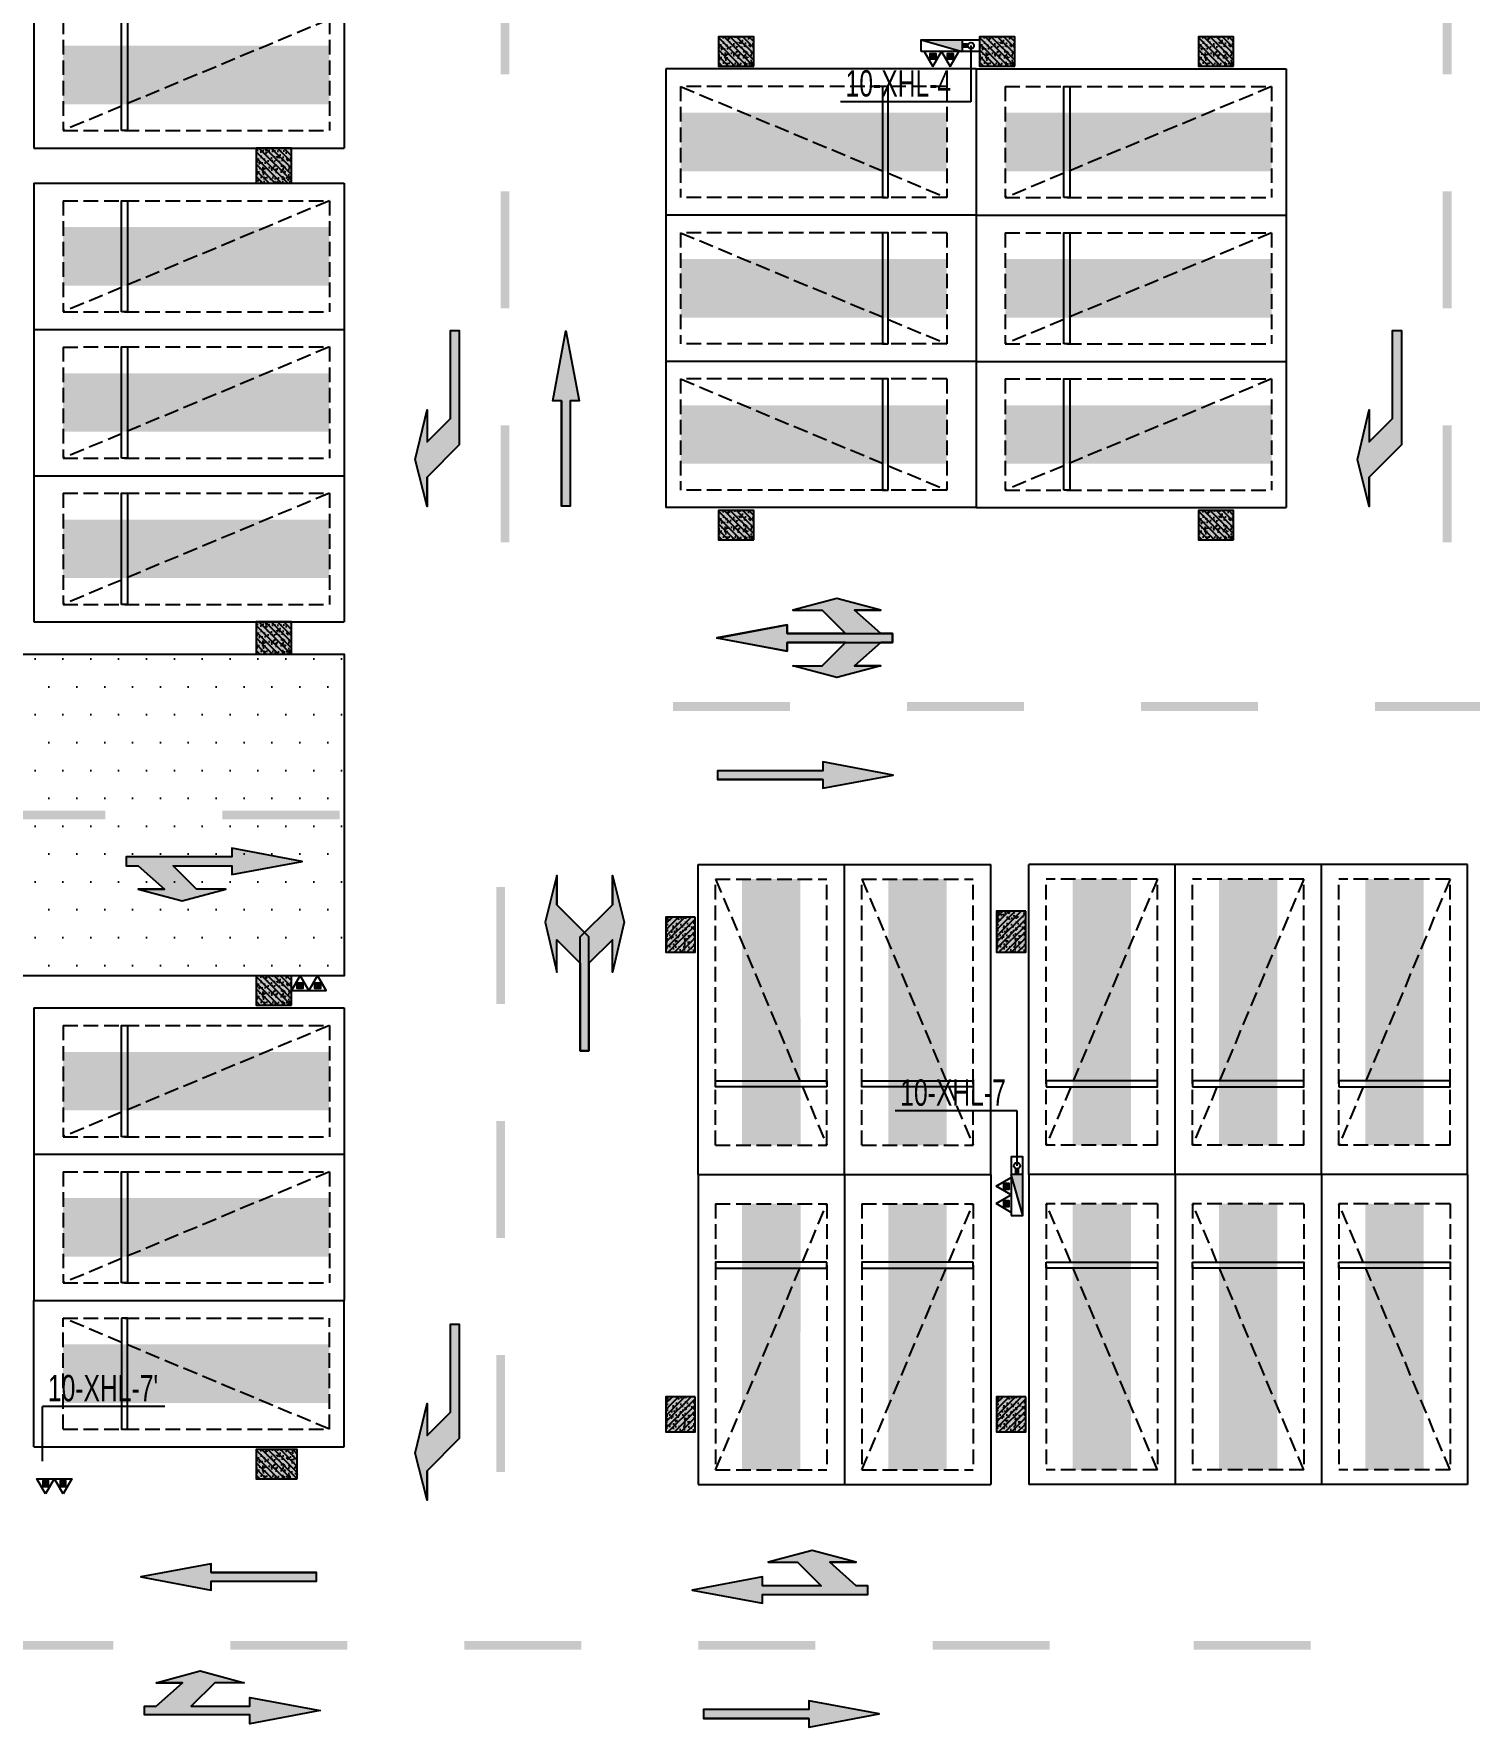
# Model space of a CAD drawing. Extents: x -1338203 to 1886333, y -783476 to 1038610.
# Drawn here: x 744757 to 769282, y -387098 to -358151 of the extents above; entities that cross this region are included whole.
import ezdxf

# ---------------------------------------------------------------- set-up
doc = ezdxf.new("R2010")
doc.units = 0
doc.header["$LTSCALE"] = 1000
doc.header["$MEASUREMENT"] = 0
doc.linetypes.add('A-001-平面B2$0$__DASH', pattern=[0.35, 0.25, -0.1])
for name, color, linetype in [('A-001-平面参照B2$0$0A-ELEV-LINE2', 8, 'Continuous'), ('A-001-平面参照B2$0$AUDIT_D_210610200414-0', 40, 'Continuous'), ('A-001-车位参照B2$0$A-001-车位参照B2$0$0A-P-PKNG-CAR(A)', 43, 'Continuous'), ('p-a-regular', 5, 'Continuous'), ('S001地下二墙柱$0$S001地下二墙柱$0$0S-CC-LINE', 52, 'Continuous'), ('S001地下二墙柱$0$S001地下二墙柱$0$0S-CW-HATCH', 251, 'Continuous'), ('S001地下二墙柱$0$S001地下二墙柱$0$0S-CW-HATCH-UP', 251, 'Continuous'), ('中心线', 42, 'Continuous'), ('地面指向箭头', 7, 'Continuous'), ('负二层消火栓$0$0P-EQUIP-FH', 7, 'Continuous'), ('负二层消火栓$0$负二层消火栓$0$0P-ACC-FH', 7, 'Continuous'), ('负二层消火栓$0$负二层消火栓$0$0P-DIM-FH', 3, 'Continuous'), ('负二层消火栓$0$负二层消火栓$0$0P-PIPE-FH', 1, 'Continuous'), ('负二层消火栓$0$负二层消火栓$0$0P-VPIPE-FH', 1, 'Continuous'), ('负二层消火栓$0$负二层消火栓$1$0P-EQUIP-FH', 7, 'Continuous')]:
    doc.layers.add(name, color=color, linetype=linetype)
doc.styles.add('负二层消火栓$0$负二层消火栓$0$AAD-S', font='aad-s.shx', dxfattribs={"width": 0.7, "bigfont": 'aad-hztxt.shx'})
pattern_1 = [(45, (-38543.802, -6670.83), (-17.67767, 17.67767), [])]

# ---------------------------------------------------------------- blocks, each defined once
blk = doc.blocks.new('A-001-平面参照B2')
at = {"layer": 'A-001-平面参照B2$0$0A-ELEV-LINE2'}
h = blk.add_hatch(dxfattribs=at)
h.set_pattern_fill('DOTS', color=256, scale=300)
h.set_pattern_definition([(0, (-766365.37, 163610.93), (238.125, 476.25), [0, -476.25])])
h.paths.add_polyline_path([(-27109, -205143), (-16309, -205143), (-16309, -210643), (-27109, -210643)])
at = {"layer": 'A-001-平面参照B2$0$AUDIT_D_210610200414-0'}
blk.add_lwpolyline([(-27109, -205143), (-16309, -205143), (-16309, -210643), (-27109, -210643)], close=True, dxfattribs=at)
blk = doc.blocks.new('负二层消火栓$0$负二层消火栓$1$$TwtSys$00000546')
h = blk.add_hatch()
h.set_pattern_fill('ANSI31', color=256, scale=200, style=0)
h.set_pattern_definition(pattern_1)
h.paths.add_polyline_path([(-65, 174), (65, 174), (65, 44), (-65, 44)])
for points in [[(0, 344), (-198, 0), (198, 0)], [(-65, 174), (65, 174), (65, 44), (-65, 44)]]:
    blk.add_lwpolyline(points, close=True)
blk = doc.blocks.new('负二层消火栓$0$负二层消火栓$0$$TwtSys$00000434')
for p, q in [((-0.5, 0.5), (-0.5, -0.5)), ((-0.5, -0.5), (0.5, 0.5)), ((0.5, 0.5), (-0.5, 0.5)), ((0.5, -0.5), (0.5, 0.5)), ((-0.5, -0.5), (0.5, -0.5))]:
    blk.add_line(p, q)
blk.add_solid([(0.5, -0.5), (0.5, 0.5), (-0.5, -0.5)])
blk = doc.blocks.new('负二层消火栓$0$$TwtSys$00000546')
h = blk.add_hatch()
h.set_pattern_fill('ANSI31', color=256, scale=200, style=0)
h.set_pattern_definition(pattern_1)
h.paths.add_polyline_path([(-65, 174), (65, 174), (65, 44), (-65, 44)])
for points in [[(0, 344), (-198, 0), (198, 0)], [(-65, 174), (65, 174), (65, 44), (-65, 44)]]:
    blk.add_lwpolyline(points, close=True)
blk = doc.blocks.new('负二层消火栓')
at = {"layer": '负二层消火栓$0$负二层消火栓$0$0P-ACC-FH'}
for points in [[(-6448, -194840), (-6448, -194640), (-5449, -194640), (-5449, -194840)], [(-4909, -214740), (-4709, -214740), (-4709, -213740), (-4909, -213740)]]:
    blk.add_lwpolyline(points, close=True, dxfattribs=at)
at = {"layer": '负二层消火栓$0$负二层消火栓$0$0P-DIM-FH'}
for p, q in [((-5598, -194740), (-5598, -195701)), ((-5598, -195701), (-7828, -195701)), ((-4809, -212954), (-6894, -212954)), ((-4809, -213890), (-4809, -212954)), ((-21459, -218943, 800), (-21459, -218007, 800)), ((-19373, -218007, 800), (-21459, -218007, 800))]:
    blk.add_line(p, q, dxfattribs=at)
at = {"layer": '负二层消火栓$0$负二层消火栓$0$0P-PIPE-FH', "linetype": 'Continuous', "const_width": 82.5}
for points in [[(-5651, -194740), (-5748, -194740)], [(-4809, -213942), (-4809, -214040)]]:
    blk.add_lwpolyline(points, dxfattribs=at)
at = {"layer": '负二层消火栓$0$负二层消火栓$0$0P-VPIPE-FH', "linetype": 'Continuous'}
for centre in [(-5598, -194740), (-4809, -213890)]:
    blk.add_circle(centre, 52.5, dxfattribs=at)
at = {"layer": '负二层消火栓$0$0P-EQUIP-FH', "xscale": -0.7499999999999999, "yscale": 0.7499999999999999, "zscale": 0.7499999999999999, "rotation": 180}
for p in [(-21408, -219243, 800), (-21408, -219243, 800), (-21110, -219243, 800), (-21110, -219243, 800)]:
    blk.add_blockref('负二层消火栓$0$$TwtSys$00000546', p, dxfattribs=at)
at = {"layer": '负二层消火栓$0$负二层消火栓$0$0P-ACC-FH', "xscale": -700, "zscale": 700}
for p, yscale, rotation in [((-6098, -194740), 200, 180), ((-4809, -214390), -200, 270)]:
    blk.add_blockref('负二层消火栓$0$负二层消火栓$0$$TwtSys$00000434', p, dxfattribs=dict(at, yscale=yscale, rotation=rotation))
at = {"layer": '负二层消火栓$0$负二层消火栓$1$0P-EQUIP-FH', "yscale": 0.75, "zscale": 0.75}
for p, xscale, rotation in [((-6247, -194840, 800), 0.75, 180), ((-5950, -194840, 800), 0.75, 180), ((-4909, -214241, 800), -0.75, 90), ((-4909, -214538, 800), -0.75, 90)]:
    blk.add_blockref('负二层消火栓$0$负二层消火栓$1$$TwtSys$00000546', p, dxfattribs=dict(at, xscale=xscale, rotation=rotation))
at = {"layer": '负二层消火栓$0$负二层消火栓$1$0P-EQUIP-FH', "xscale": 0.75, "yscale": 0.75, "zscale": 0.75}
for p in [(-17060, -210893), (-16762, -210893)]:
    blk.add_blockref('负二层消火栓$0$负二层消火栓$1$$TwtSys$00000546', p, dxfattribs=at)
at = {"layer": '负二层消火栓$0$负二层消火栓$0$0P-DIM-FH', "color": 7, "style": '负二层消火栓$0$负二层消火栓$0$AAD-S', "width": 0.7}
for s, p in [('10-XHL-4', (-7738, -195611)), ('10-XHL-7', (-6804, -212864)), ("10-XHL-7'", (-21369, -217917, 800))]:
    blk.add_text(s, height=450, dxfattribs=at).set_placement(p)
blk = doc.blocks.new('S001地下二墙柱')
at = {"layer": 'S001地下二墙柱$0$S001地下二墙柱$0$0S-CW-HATCH'}
h = blk.add_hatch(color=256, dxfattribs=at)
h.dxf.hatch_style = 1
h.paths.add_polyline_path([(-9309, -195090), (-9309, -194590), (-9909, -194590), (-9909, -195090)])
h = blk.add_hatch(color=256, dxfattribs=at)
h.dxf.hatch_style = 1
h.paths.add_polyline_path([(-4849, -195090), (-4849, -194590), (-5449, -194590), (-5449, -195090)])
h = blk.add_hatch(color=256, dxfattribs=at)
h.dxf.hatch_style = 1
h.paths.add_polyline_path([(-1109, -195090), (-1109, -194590), (-1709, -194590), (-1709, -195090)])
h = blk.add_hatch(color=256, dxfattribs=at)
h.dxf.hatch_style = 1
h.paths.add_polyline_path([(-17209, -197093), (-17209, -196493), (-17809, -196493), (-17809, -197093)])
h = blk.add_hatch(color=256, dxfattribs=at)
h.dxf.hatch_style = 1
h.paths.add_polyline_path([(-9309, -203190), (-9309, -202690), (-9909, -202690), (-9909, -203190)])
h = blk.add_hatch(color=256, dxfattribs=at)
h.dxf.hatch_style = 1
h.paths.add_polyline_path([(-1109, -203190), (-1109, -202690), (-1709, -202690), (-1709, -203190)])
h = blk.add_hatch(color=256, dxfattribs=at)
h.dxf.hatch_style = 1
h.paths.add_polyline_path([(-17209, -205143), (-17209, -204593), (-17809, -204593), (-17809, -205143)])
h = blk.add_hatch(color=256, dxfattribs=at)
h.dxf.hatch_style = 1
h.paths.add_polyline_path([(-4659, -209540), (-5159, -209540), (-5159, -210240), (-4659, -210240)])
h = blk.add_hatch(color=256, dxfattribs=at)
h.dxf.hatch_style = 1
h.paths.add_polyline_path([(-10309, -209640), (-10809, -209640), (-10809, -210240), (-10309, -210240)])
h = blk.add_hatch(color=256, dxfattribs=at)
h.dxf.hatch_style = 1
h.paths.add_polyline_path([(-17209, -211143), (-17209, -210643), (-17809, -210643), (-17809, -211143)])
h = blk.add_hatch(color=256, dxfattribs=at)
h.dxf.hatch_style = 1
h.paths.add_polyline_path([(-10309, -217840), (-10809, -217840), (-10809, -218440), (-10309, -218440)])
h = blk.add_hatch(color=256, dxfattribs=at)
h.dxf.hatch_style = 1
h.paths.add_polyline_path([(-4659, -217840), (-5159, -217840), (-5159, -218440), (-4659, -218440)])
h = blk.add_hatch(color=256, dxfattribs=at)
h.dxf.hatch_style = 1
h.paths.add_polyline_path([(-17109, -219243), (-17109, -218743), (-17809, -218743), (-17809, -219243)])
at = {"layer": 'S001地下二墙柱$0$S001地下二墙柱$0$0S-CW-HATCH-UP'}
h = blk.add_hatch(dxfattribs=at)
h.set_pattern_fill('钢筋混凝土', color=256, scale=30, angle=-90)
h.set_pattern_definition([(315, (-357.156, -227400.73), (53.03301, 53.03301), []), (320, (-357.16, -227400.73), (-18.8256, -215.1781), [22.5, -247.5]), (265, (-357.16, -227400.73), (225.6576, 41.6254), [18, -198]), (10.4514, (-358.72, -227418.66), (206.8319, -173.5528), [19.122, -210.3426]), (316.1842, (-297.16, -227400.73), (-49.6557, -320.1723), [33.75, -371.25]), (6.6356, (-301.3, -227427.4), (292.2354, -280.3988), [28.683, -315.514]), (261.1842, (-297.16, -227400.73), (292.2356, -280.3986), [27, -297]), (291, (-312.16, -227430.73), (-120.7857, -179.0721), [22.5, -247.5]), (236, (-312.16, -227430.73), (217.545, -72.9946), [18, -198]), (341.4514, (-322.22, -227445.65), (96.7591, -252.0668), [19.122, -210.3426]), (307.5, (-357.156, -227400.73), (99.86816, -3.64796), [0, -195.6, 0, -201, 0, -198.75]), (277.5, (-357.16, -227400.73), (118.3235, -78.92086), [0, -114.6, 0, -191.1, 0, -75.75]), (237.5, (-357.156, -227333.83), (-6.76646, -160.14673), [0, -75, 0, -234, 0, -310.5]), (227.5, (-357.16, -227303.83), (30.0315, -174.95585), [0, -97.5, 0, -155.4, 0, -220.5])])
h.paths.add_polyline_path([(-9309, -195090), (-9309, -194590), (-9909, -194590), (-9909, -195090)])
h = blk.add_hatch(dxfattribs=at)
h.set_pattern_fill('钢筋混凝土', color=256, scale=30, angle=-90)
h.set_pattern_definition([(315, (4102.96, -227400.73), (53.03301, 53.03301), []), (320, (4102.96, -227400.73), (-18.8256, -215.1781), [22.5, -247.5]), (265, (4102.96, -227400.73), (225.6576, 41.6254), [18, -198]), (10.4514, (4101.4, -227418.66), (206.8319, -173.5528), [19.122, -210.3426]), (316.1842, (4162.96, -227400.73), (-49.6557, -320.1723), [33.75, -371.25]), (6.6356, (4158.82, -227427.4), (292.2354, -280.3988), [28.683, -315.514]), (261.1842, (4162.96, -227400.73), (292.2356, -280.3986), [27, -297]), (291, (4147.96, -227430.73), (-120.7857, -179.0721), [22.5, -247.5]), (236, (4147.96, -227430.73), (217.545, -72.9946), [18, -198]), (341.4514, (4137.9, -227445.65), (96.7591, -252.0668), [19.122, -210.3426]), (307.5, (4102.96, -227400.73), (99.86816, -3.64796), [0, -195.6, 0, -201, 0, -198.75]), (277.5, (4102.96, -227400.73), (118.3235, -78.92086), [0, -114.6, 0, -191.1, 0, -75.75]), (237.5, (4102.96, -227333.83), (-6.76646, -160.14673), [0, -75, 0, -234, 0, -310.5]), (227.5, (4102.96, -227303.83), (30.0315, -174.95585), [0, -97.5, 0, -155.4, 0, -220.5])])
h.paths.add_polyline_path([(-4849, -195090), (-4849, -194590), (-5449, -194590), (-5449, -195090)])
h = blk.add_hatch(dxfattribs=at)
h.set_pattern_fill('钢筋混凝土', color=256, scale=30, angle=-90)
h.set_pattern_definition([(315, (7842.844, -227400.73), (53.03301, 53.03301), []), (320, (7842.84, -227400.73), (-18.8256, -215.1781), [22.5, -247.5]), (265, (7842.84, -227400.73), (225.6576, 41.6254), [18, -198]), (10.4514, (7841.28, -227418.66), (206.8319, -173.5528), [19.122, -210.3426]), (316.1842, (7902.84, -227400.73), (-49.6557, -320.1723), [33.75, -371.25]), (6.6356, (7898.7, -227427.4), (292.2354, -280.3988), [28.683, -315.514]), (261.1842, (7902.84, -227400.73), (292.2356, -280.3986), [27, -297]), (291, (7887.84, -227430.73), (-120.7857, -179.0721), [22.5, -247.5]), (236, (7887.84, -227430.73), (217.545, -72.9946), [18, -198]), (341.4514, (7877.78, -227445.65), (96.7591, -252.0668), [19.122, -210.3426]), (307.5, (7842.844, -227400.73), (99.86816, -3.64796), [0, -195.6, 0, -201, 0, -198.75]), (277.5, (7842.84, -227400.73), (118.3235, -78.92086), [0, -114.6, 0, -191.1, 0, -75.75]), (237.5, (7842.844, -227333.83), (-6.76646, -160.14673), [0, -75, 0, -234, 0, -310.5]), (227.5, (7842.84, -227303.83), (30.0315, -174.95585), [0, -97.5, 0, -155.4, 0, -220.5])])
h.paths.add_polyline_path([(-1109, -195090), (-1109, -194590), (-1709, -194590), (-1709, -195090)])
h = blk.add_hatch(dxfattribs=at)
h.set_pattern_fill('钢筋混凝土', color=256, scale=30, angle=-90)
h.set_pattern_definition([(315, (-8257.034, -229354.22), (53.03301, 53.03301), []), (320, (-8257.03, -229354.22), (-18.8256, -215.1781), [22.5, -247.5]), (265, (-8257.03, -229354.22), (225.6576, 41.6254), [18, -198]), (10.4514, (-8258.6, -229372.15), (206.8319, -173.5528), [19.122, -210.3426]), (316.1842, (-8197.03, -229354.22), (-49.6557, -320.1723), [33.75, -371.25]), (6.6356, (-8201.17, -229380.9), (292.2354, -280.3988), [28.683, -315.514]), (261.1842, (-8197.03, -229354.22), (292.2356, -280.3986), [27, -297]), (291, (-8212.03, -229384.22), (-120.7857, -179.0721), [22.5, -247.5]), (236, (-8212.03, -229384.22), (217.545, -72.9946), [18, -198]), (341.4514, (-8222.1, -229399.14), (96.7591, -252.0668), [19.122, -210.3426]), (307.5, (-8257.034, -229354.22), (99.86816, -3.64796), [0, -195.6, 0, -201, 0, -198.75]), (277.5, (-8257.03, -229354.22), (118.3235, -78.92086), [0, -114.6, 0, -191.1, 0, -75.75]), (237.5, (-8257.034, -229287.32), (-6.76646, -160.14673), [0, -75, 0, -234, 0, -310.5]), (227.5, (-8257.03, -229257.32), (30.0315, -174.95585), [0, -97.5, 0, -155.4, 0, -220.5])])
h.paths.add_polyline_path([(-17209, -197093), (-17209, -196493), (-17809, -196493), (-17809, -197093)])
h = blk.add_hatch(dxfattribs=at)
h.set_pattern_fill('钢筋混凝土', color=256, scale=30, angle=-90)
h.set_pattern_definition([(315, (-357.156, -235500.73), (53.03301, 53.03301), []), (320, (-357.16, -235500.73), (-18.8256, -215.1781), [22.5, -247.5]), (265, (-357.16, -235500.73), (225.6576, 41.6254), [18, -198]), (10.4514, (-358.72, -235518.66), (206.8319, -173.5528), [19.122, -210.3426]), (316.1842, (-297.16, -235500.73), (-49.6557, -320.1723), [33.75, -371.25]), (6.6356, (-301.3, -235527.4), (292.2354, -280.3988), [28.683, -315.514]), (261.1842, (-297.16, -235500.73), (292.2356, -280.3986), [27, -297]), (291, (-312.16, -235530.73), (-120.7857, -179.0721), [22.5, -247.5]), (236, (-312.16, -235530.73), (217.545, -72.9946), [18, -198]), (341.4514, (-322.22, -235545.65), (96.7591, -252.0668), [19.122, -210.3426]), (307.5, (-357.156, -235500.73), (99.86816, -3.64796), [0, -195.6, 0, -201, 0, -198.75]), (277.5, (-357.16, -235500.73), (118.3235, -78.92086), [0, -114.6, 0, -191.1, 0, -75.75]), (237.5, (-357.156, -235433.83), (-6.76646, -160.14673), [0, -75, 0, -234, 0, -310.5]), (227.5, (-357.16, -235403.83), (30.0315, -174.95585), [0, -97.5, 0, -155.4, 0, -220.5])])
h.paths.add_polyline_path([(-9309, -203190), (-9309, -202690), (-9909, -202690), (-9909, -203190)])
h = blk.add_hatch(dxfattribs=at)
h.set_pattern_fill('钢筋混凝土', color=256, scale=30, angle=-90)
h.set_pattern_definition([(315, (7842.844, -235500.73), (53.03301, 53.03301), []), (320, (7842.84, -235500.73), (-18.8256, -215.1781), [22.5, -247.5]), (265, (7842.84, -235500.73), (225.6576, 41.6254), [18, -198]), (10.4514, (7841.28, -235518.66), (206.8319, -173.5528), [19.122, -210.3426]), (316.1842, (7902.84, -235500.73), (-49.6557, -320.1723), [33.75, -371.25]), (6.6356, (7898.7, -235527.4), (292.2354, -280.3988), [28.683, -315.514]), (261.1842, (7902.84, -235500.73), (292.2356, -280.3986), [27, -297]), (291, (7887.84, -235530.73), (-120.7857, -179.0721), [22.5, -247.5]), (236, (7887.84, -235530.73), (217.545, -72.9946), [18, -198]), (341.4514, (7877.78, -235545.65), (96.7591, -252.0668), [19.122, -210.3426]), (307.5, (7842.844, -235500.73), (99.86816, -3.64796), [0, -195.6, 0, -201, 0, -198.75]), (277.5, (7842.84, -235500.73), (118.3235, -78.92086), [0, -114.6, 0, -191.1, 0, -75.75]), (237.5, (7842.844, -235433.83), (-6.76646, -160.14673), [0, -75, 0, -234, 0, -310.5]), (227.5, (7842.84, -235403.83), (30.0315, -174.95585), [0, -97.5, 0, -155.4, 0, -220.5])])
h.paths.add_polyline_path([(-1109, -203190), (-1109, -202690), (-1709, -202690), (-1709, -203190)])
h = blk.add_hatch(dxfattribs=at)
h.set_pattern_fill('钢筋混凝土', color=256, scale=30, angle=-90)
h.set_pattern_definition([(315, (-8257.034, -237454.22), (53.03301, 53.03301), []), (320, (-8257.03, -237454.22), (-18.8256, -215.1781), [22.5, -247.5]), (265, (-8257.03, -237454.22), (225.6576, 41.6254), [18, -198]), (10.4514, (-8258.6, -237472.15), (206.8319, -173.5528), [19.122, -210.3426]), (316.1842, (-8197.03, -237454.22), (-49.6557, -320.1723), [33.75, -371.25]), (6.6356, (-8201.17, -237480.9), (292.2354, -280.3988), [28.683, -315.514]), (261.1842, (-8197.03, -237454.22), (292.2356, -280.3986), [27, -297]), (291, (-8212.03, -237484.22), (-120.7857, -179.0721), [22.5, -247.5]), (236, (-8212.03, -237484.22), (217.545, -72.9946), [18, -198]), (341.4514, (-8222.1, -237499.14), (96.7591, -252.0668), [19.122, -210.3426]), (307.5, (-8257.034, -237454.22), (99.86816, -3.64796), [0, -195.6, 0, -201, 0, -198.75]), (277.5, (-8257.03, -237454.22), (118.3235, -78.92086), [0, -114.6, 0, -191.1, 0, -75.75]), (237.5, (-8257.034, -237387.32), (-6.76646, -160.14673), [0, -75, 0, -234, 0, -310.5]), (227.5, (-8257.03, -237357.32), (30.0315, -174.95585), [0, -97.5, 0, -155.4, 0, -220.5])])
h.paths.add_polyline_path([(-17209, -205143), (-17209, -204593), (-17809, -204593), (-17809, -205143)])
h = blk.add_hatch(dxfattribs=at)
h.set_pattern_fill('钢筋混凝土', color=256, scale=30)
h.set_pattern_definition([(45, (27651.97, -200688.27), (-53.03301, 53.03301), []), (50, (27651.97, -200688.27), (215.1781, -18.8256), [22.5, -247.5]), (355, (27651.97, -200688.27), (-41.6254, 225.6576), [18, -198]), (100.4514, (27669.9, -200689.84), (173.5528, 206.8319), [19.122, -210.3426]), (46.1842, (27651.97, -200628.27), (320.1723, -49.6557), [33.75, -371.25]), (96.6356, (27678.65, -200632.4), (280.3988, 292.2354), [28.683, -315.514]), (351.1842, (27651.97, -200628.27), (280.3986, 292.2356), [27, -297]), (21, (27681.97, -200643.27), (179.0721, -120.7857), [22.5, -247.5]), (326, (27681.97, -200643.27), (72.9946, 217.545), [18, -198]), (71.4514, (27696.9, -200653.34), (252.0668, 96.7591), [19.122, -210.3426]), (37.5, (27651.97, -200688.27), (3.64796, 99.86816), [0, -195.6, 0, -201, 0, -198.75]), (7.5, (27651.97, -200688.27), (78.92086, 118.3235), [0, -114.6, 0, -191.1, 0, -75.75]), (327.5, (27585.07, -200688.27), (160.14673, -6.76646), [0, -75, 0, -234, 0, -310.5]), (317.5, (27555.07, -200688.27), (174.95585, 30.0315), [0, -97.5, 0, -155.4, 0, -220.5])])
h.paths.add_polyline_path([(-4659, -209540), (-5159, -209540), (-5159, -210240), (-4659, -210240)])
h = blk.add_hatch(dxfattribs=at)
h.set_pattern_fill('钢筋混凝土', color=256, scale=30)
h.set_pattern_definition([(45, (22001.97, -200688.27), (-53.03301, 53.03301), []), (50, (22001.97, -200688.27), (215.1781, -18.8256), [22.5, -247.5]), (355, (22001.97, -200688.27), (-41.6254, 225.6576), [18, -198]), (100.4514, (22019.9, -200689.84), (173.5528, 206.8319), [19.122, -210.3426]), (46.1842, (22001.97, -200628.27), (320.1723, -49.6557), [33.75, -371.25]), (96.6356, (22028.65, -200632.4), (280.3988, 292.2354), [28.683, -315.514]), (351.1842, (22001.97, -200628.27), (280.3986, 292.2356), [27, -297]), (21, (22031.97, -200643.27), (179.0721, -120.7857), [22.5, -247.5]), (326, (22031.97, -200643.27), (72.9946, 217.545), [18, -198]), (71.4514, (22046.9, -200653.34), (252.0668, 96.7591), [19.122, -210.3426]), (37.5, (22001.97, -200688.27), (3.64796, 99.86816), [0, -195.6, 0, -201, 0, -198.75]), (7.5, (22001.97, -200688.27), (78.92086, 118.3235), [0, -114.6, 0, -191.1, 0, -75.75]), (327.5, (21935.07, -200688.27), (160.14673, -6.76646), [0, -75, 0, -234, 0, -310.5]), (317.5, (21905.07, -200688.27), (174.95585, 30.0315), [0, -97.5, 0, -155.4, 0, -220.5])])
h.paths.add_polyline_path([(-10309, -209640), (-10809, -209640), (-10809, -210240), (-10309, -210240)])
h = blk.add_hatch(dxfattribs=at)
h.set_pattern_fill('钢筋混凝土', color=256, scale=30, angle=-90)
h.set_pattern_definition([(315, (-8257.034, -243454.22), (53.03301, 53.03301), []), (320, (-8257.03, -243454.22), (-18.8256, -215.1781), [22.5, -247.5]), (265, (-8257.03, -243454.22), (225.6576, 41.6254), [18, -198]), (10.4514, (-8258.6, -243472.15), (206.8319, -173.5528), [19.122, -210.3426]), (316.1842, (-8197.03, -243454.22), (-49.6557, -320.1723), [33.75, -371.25]), (6.6356, (-8201.17, -243480.9), (292.2354, -280.3988), [28.683, -315.514]), (261.1842, (-8197.03, -243454.22), (292.2356, -280.3986), [27, -297]), (291, (-8212.03, -243484.22), (-120.7857, -179.0721), [22.5, -247.5]), (236, (-8212.03, -243484.22), (217.545, -72.9946), [18, -198]), (341.4514, (-8222.1, -243499.14), (96.7591, -252.0668), [19.122, -210.3426]), (307.5, (-8257.034, -243454.22), (99.86816, -3.64796), [0, -195.6, 0, -201, 0, -198.75]), (277.5, (-8257.03, -243454.22), (118.3235, -78.92086), [0, -114.6, 0, -191.1, 0, -75.75]), (237.5, (-8257.034, -243387.32), (-6.76646, -160.14673), [0, -75, 0, -234, 0, -310.5]), (227.5, (-8257.03, -243357.32), (30.0315, -174.95585), [0, -97.5, 0, -155.4, 0, -220.5])])
h.paths.add_polyline_path([(-17209, -211143), (-17209, -210643), (-17809, -210643), (-17809, -211143)])
h = blk.add_hatch(dxfattribs=at)
h.set_pattern_fill('钢筋混凝土', color=256, scale=30)
h.set_pattern_definition([(45, (22001.97, -208888.27), (-53.03301, 53.03301), []), (50, (22001.97, -208888.27), (215.1781, -18.8256), [22.5, -247.5]), (355, (22001.97, -208888.27), (-41.6254, 225.6576), [18, -198]), (100.4514, (22019.9, -208889.84), (173.5528, 206.8319), [19.122, -210.3426]), (46.1842, (22001.97, -208828.27), (320.1723, -49.6557), [33.75, -371.25]), (96.6356, (22028.65, -208832.4), (280.3988, 292.2354), [28.683, -315.514]), (351.1842, (22001.97, -208828.27), (280.3986, 292.2356), [27, -297]), (21, (22031.97, -208843.27), (179.0721, -120.7857), [22.5, -247.5]), (326, (22031.97, -208843.27), (72.9946, 217.545), [18, -198]), (71.4514, (22046.9, -208853.34), (252.0668, 96.7591), [19.122, -210.3426]), (37.5, (22001.97, -208888.27), (3.64796, 99.86816), [0, -195.6, 0, -201, 0, -198.75]), (7.5, (22001.97, -208888.27), (78.92086, 118.3235), [0, -114.6, 0, -191.1, 0, -75.75]), (327.5, (21935.07, -208888.27), (160.14673, -6.76646), [0, -75, 0, -234, 0, -310.5]), (317.5, (21905.07, -208888.27), (174.95585, 30.0315), [0, -97.5, 0, -155.4, 0, -220.5])])
h.paths.add_polyline_path([(-10309, -217840), (-10809, -217840), (-10809, -218440), (-10309, -218440)])
h = blk.add_hatch(dxfattribs=at)
h.set_pattern_fill('钢筋混凝土', color=256, scale=30)
h.set_pattern_definition([(45, (27651.97, -208888.27), (-53.03301, 53.03301), []), (50, (27651.97, -208888.27), (215.1781, -18.8256), [22.5, -247.5]), (355, (27651.97, -208888.27), (-41.6254, 225.6576), [18, -198]), (100.4514, (27669.9, -208889.84), (173.5528, 206.8319), [19.122, -210.3426]), (46.1842, (27651.97, -208828.27), (320.1723, -49.6557), [33.75, -371.25]), (96.6356, (27678.65, -208832.4), (280.3988, 292.2354), [28.683, -315.514]), (351.1842, (27651.97, -208828.27), (280.3986, 292.2356), [27, -297]), (21, (27681.97, -208843.27), (179.0721, -120.7857), [22.5, -247.5]), (326, (27681.97, -208843.27), (72.9946, 217.545), [18, -198]), (71.4514, (27696.9, -208853.34), (252.0668, 96.7591), [19.122, -210.3426]), (37.5, (27651.97, -208888.27), (3.64796, 99.86816), [0, -195.6, 0, -201, 0, -198.75]), (7.5, (27651.97, -208888.27), (78.92086, 118.3235), [0, -114.6, 0, -191.1, 0, -75.75]), (327.5, (27585.07, -208888.27), (160.14673, -6.76646), [0, -75, 0, -234, 0, -310.5]), (317.5, (27555.07, -208888.27), (174.95585, 30.0315), [0, -97.5, 0, -155.4, 0, -220.5])])
h.paths.add_polyline_path([(-4659, -217840), (-5159, -217840), (-5159, -218440), (-4659, -218440)])
h = blk.add_hatch(dxfattribs=at)
h.set_pattern_fill('钢筋混凝土', color=256, scale=30, angle=-90)
h.set_pattern_definition([(315, (-8257.034, -251554.22), (53.03301, 53.03301), []), (320, (-8257.03, -251554.22), (-18.8256, -215.1781), [22.5, -247.5]), (265, (-8257.03, -251554.22), (225.6576, 41.6254), [18, -198]), (10.4514, (-8258.6, -251572.15), (206.8319, -173.5528), [19.122, -210.3426]), (316.1842, (-8197.03, -251554.22), (-49.6557, -320.1723), [33.75, -371.25]), (6.6356, (-8201.17, -251580.9), (292.2354, -280.3988), [28.683, -315.514]), (261.1842, (-8197.03, -251554.22), (292.2356, -280.3986), [27, -297]), (291, (-8212.03, -251584.22), (-120.7857, -179.0721), [22.5, -247.5]), (236, (-8212.03, -251584.22), (217.545, -72.9946), [18, -198]), (341.4514, (-8222.1, -251599.14), (96.7591, -252.0668), [19.122, -210.3426]), (307.5, (-8257.034, -251554.22), (99.86816, -3.64796), [0, -195.6, 0, -201, 0, -198.75]), (277.5, (-8257.03, -251554.22), (118.3235, -78.92086), [0, -114.6, 0, -191.1, 0, -75.75]), (237.5, (-8257.034, -251487.32), (-6.76646, -160.14673), [0, -75, 0, -234, 0, -310.5]), (227.5, (-8257.03, -251457.32), (30.0315, -174.95585), [0, -97.5, 0, -155.4, 0, -220.5])])
h.paths.add_polyline_path([(-17109, -219243), (-17109, -218743), (-17809, -218743), (-17809, -219243)])
at = {"layer": 'S001地下二墙柱$0$S001地下二墙柱$0$0S-CC-LINE', "color": 1}
for points in [[(-9309, -195090), (-9309, -194590), (-9909, -194590), (-9909, -195090)], [(-4849, -195090), (-4849, -194590), (-5449, -194590), (-5449, -195090)], [(-1109, -195090), (-1109, -194590), (-1709, -194590), (-1709, -195090)], [(-9309, -203190), (-9309, -202690), (-9909, -202690), (-9909, -203190)], [(-1109, -203190), (-1109, -202690), (-1709, -202690), (-1709, -203190)], [(-17209, -205143), (-17209, -204593), (-17809, -204593), (-17809, -205143)], [(-10309, -209640), (-10809, -209640), (-10809, -210240), (-10309, -210240)], [(-17209, -211143), (-17209, -210643), (-17809, -210643), (-17809, -211143)], [(-10309, -217840), (-10809, -217840), (-10809, -218440), (-10309, -218440)]]:
    blk.add_lwpolyline(points, close=True, dxfattribs=at)
at = {"layer": 'S001地下二墙柱$0$S001地下二墙柱$0$0S-CC-LINE', "color": 3}
blk.add_lwpolyline([(-17209, -197093), (-17209, -196493), (-17809, -196493), (-17809, -197093)], close=True, dxfattribs=at)
at = {"layer": 'S001地下二墙柱$0$S001地下二墙柱$0$0S-CC-LINE', "color": 4}
for points in [[(-4659, -209540), (-5159, -209540), (-5159, -210240), (-4659, -210240)], [(-4659, -217840), (-5159, -217840), (-5159, -218440), (-4659, -218440)], [(-17109, -219243), (-17109, -218743), (-17809, -218743), (-17809, -219243)]]:
    blk.add_lwpolyline(points, close=True, dxfattribs=at)
blk = doc.blocks.new('直行右转或左转')
at = {"layer": '地面指向箭头'}
blk.add_hatch(color=251, dxfattribs=at).paths.add_polyline_path([(3219528, 2452519), (3218327, 2452294), (3218327, 2452444), (3217325, 2452444), (3217726, 2452044), (3218227, 2452044), (3217476, 2451843), (3216725, 2452044), (3217175, 2452044), (3216725, 2452444), (3216524, 2452444), (3216524, 2452594), (3218327, 2452594), (3218327, 2452745)])
at = {"layer": '地面指向箭头', "color": 251}
blk.add_lwpolyline([(3216725, 2452044), (3217175, 2452044), (3216725, 2452044), (3217476, 2451843), (3218227, 2452044), (3217726, 2452044), (3217325, 2452444), (3218327, 2452444), (3218327, 2452294), (3219528, 2452519), (3218327, 2452745), (3218327, 2452594), (3216524, 2452594), (3216524, 2452444), (3216725, 2452444), (3217175, 2452044)], dxfattribs=at)
blk = doc.blocks.new('左转或右转')
at = {"layer": '地面指向箭头'}
blk.add_hatch(color=251, dxfattribs=at).paths.add_polyline_path([(3221046, 2451667), (3221247, 2450864), (3221247, 2451366), (3221799, 2451918), (3221799, 2453874), (3221648, 2453874), (3221648, 2452369), (3221247, 2451968), (3221247, 2452519)])
at = {"layer": '地面指向箭头', "color": 251}
blk.add_lwpolyline([(3221247, 2450864), (3221046, 2451667), (3221247, 2452519), (3221247, 2451968), (3221648, 2452369), (3221648, 2453874), (3221799, 2453874), (3221799, 2451918), (3221247, 2451366), (3221247, 2450864), (3221247, 2451366)], dxfattribs=at)
blk = doc.blocks.new('RTRTRT5')
at = {"layer": '地面指向箭头', "linetype": 'Continuous', "xscale": -1, "rotation": 270}
blk.add_blockref('直行右转或左转', (-1798715, -3451125, 0), dxfattribs=at)
at = {"layer": '地面指向箭头', "linetype": 'Continuous', "rotation": 89.99999999999999}
blk.add_blockref('直行右转或左转', (3106324, -3451125, 0), dxfattribs=at)
blk = doc.blocks.new('直行')
at = {"layer": '地面指向箭头'}
blk.add_hatch(color=251, dxfattribs=at).paths.add_polyline_path([(-29241, 4059962), (-29466, 4058762), (-29316, 4058762), (-29316, 4056961), (-29166, 4056961), (-29166, 4058762), (-29016, 4058762)])
at = {"layer": '地面指向箭头', "color": 251}
blk.add_lwpolyline([(-29316, 4058762), (-29316, 4056961), (-29316, 4058762), (-29316, 4058762), (-29466, 4058762), (-29241, 4059962), (-29016, 4058762), (-29166, 4058762), (-29166, 4056961), (-29316, 4056961), (-29316, 4056961)], dxfattribs=at)
blk = doc.blocks.new('左转加右转')
at = {"layer": '地面指向箭头'}
for points in [[(3220885, 2465747), (3221085, 2466547), (3221085, 2466047), (3221635, 2465497), (3221635, 2463547), (3221485, 2463547), (3221485, 2465047), (3221085, 2465447), (3221085, 2464897)], [(3222235, 2465747), (3222035, 2466547), (3222035, 2466047), (3221485, 2465497), (3221485, 2463547), (3221635, 2463547), (3221635, 2465047), (3222035, 2465447), (3222035, 2464897)]]:
    blk.add_hatch(color=251, dxfattribs=at).paths.add_polyline_path(points)
at = {"layer": '地面指向箭头', "color": 251}
for points in [[(3221085, 2466547), (3220885, 2465747), (3221085, 2464897), (3221085, 2465447), (3221485, 2465047), (3221485, 2463547), (3221635, 2463547), (3221635, 2465497), (3221085, 2466047), (3221085, 2466547), (3221085, 2466047)], [(3222035, 2466547), (3222235, 2465747), (3222035, 2464897), (3222035, 2465447), (3221635, 2465047), (3221635, 2463547), (3221485, 2463547), (3221485, 2465497), (3222035, 2466047), (3222035, 2466547), (3222035, 2466047)]]:
    blk.add_lwpolyline(points, dxfattribs=at)
blk = doc.blocks.new('A$C3d42903c')
at = {"layer": '中心线', "color": 251, "const_width": 150}
for points in [[(340160, 172396), (340160, 170396)], [(356260, 172396), (356260, 170396)], [(340160, 168396), (340160, 166396)], [(356260, 168396), (356260, 166396)], [(340160, 164396), (340160, 162396)], [(356260, 164396), (356260, 162396)], [(343029, 159588), (345029, 159588)], [(347029, 159588), (349029, 159588)], [(351029, 159588), (353029, 159588)], [(355029, 159588), (357029, 159588)], [(331333, 157734), (333333, 157734)], [(335333, 157734), (337333, 157734)], [(340085, 156504), (340085, 154504)], [(340085, 152504), (340085, 150504)], [(340085, 148504), (340085, 146504)], [(331466, 143538), (333466, 143538)], [(335466, 143538), (337466, 143538)], [(339466, 143538), (341466, 143538)], [(343466, 143538), (345466, 143538)], [(347466, 143538), (349466, 143538)], [(351926, 143538), (353926, 143538)]]:
    blk.add_lwpolyline(points, dxfattribs=at)
at = {"layer": '地面指向箭头', "color": 251, "linetype": 'Continuous'}
for name, p in [('左转或右转', (-2882419, -2287857)), ('左转或右转', (-2866319, -2287857)), ('直行右转或左转', (-2882834, -2295578)), ('左转或右转', (-2882419, -2304844))]:
    blk.add_blockref(name, p, dxfattribs=at)
at = {"layer": '地面指向箭头', "color": 251}
blk.add_blockref('直行', (370442, -3893949), dxfattribs=at)
at = {"layer": '地面指向箭头', "color": 251, "rotation": 90}
blk.add_blockref('RTRTRT5', (112182, -493045, 0), dxfattribs=at)
at = {"layer": '地面指向箭头', "color": 251}
for p, xscale, rotation in [((-3713168, 187657), -1, 270), ((4393901, 115469), -1.000000000000001, 90), ((-3713409, 171607), -1, 270)]:
    blk.add_blockref('直行', p, dxfattribs=dict(at, xscale=xscale, rotation=rotation))
at = {"layer": '地面指向箭头', "color": 251, "linetype": 'Continuous', "xscale": -1}
blk.add_blockref('左转加右转', (3563080, -2309847), dxfattribs=at)
at = {"layer": '地面指向箭头', "color": 251, "linetype": 'Continuous', "rotation": 180}
blk.add_blockref('直行右转或左转', (3562887, 2597003), dxfattribs=at)
at = {"layer": '地面指向箭头', "color": 251, "linetype": 'Continuous', "xscale": -1, "rotation": 180}
blk.add_blockref('直行右转或左转', (-2882525, 2594944), dxfattribs=at)
blk = doc.blocks.new('A-001-车位参照B2$0$A-001-车位参照B2$0$ddd')
for p, q in [((0, 2500), (5300, 2500)), ((0, 2500), (0, 0)), ((5300, 2500), (5300, 0)), ((0, 0), (5300, 0))]:
    blk.add_line(p, q)
at = {"linetype": 'A-001-平面B2$0$__DASH'}
for p, q in [((500, 2200), (500, 300)), ((500, 2200), (5050, 2200)), ((5050, 2200), (5050, 300)), ((500, 300), (5050, 300))]:
    blk.add_line(p, q, dxfattribs=at)
blk.add_lwpolyline([(5050, 2200), (500, 300)], dxfattribs=at)
blk.add_lwpolyline([(1500, 300), (1500, 2200), (1600, 2200), (1600, 300)], close=True)
at = {"layer": 'p-a-regular', "ltscale": 0.002, "const_width": 1000}
blk.add_lwpolyline([(5050, 1250), (500, 1250)], dxfattribs=at)

msp = doc.modelspace()

# ---------------------------------------------------------------- block references
at = {"ltscale": 0.002}
for name, p in [('S001地下二墙柱', (766365.4, -163610.9)), ('负二层消火栓', (766365.4, -163610.9)), ('A$C3d42903c', (412646.2, -529238.7))]:
    msp.add_blockref(name, p, dxfattribs=at)
msp.add_blockref('A-001-平面参照B2', (766365.4, -163610.9))
at = {"layer": 'A-001-车位参照B2$0$A-001-车位参照B2$0$0A-P-PKNG-CAR(A)', "linetype": 'Continuous'}
for p, rotation in [((744756.6, -360104.1), 0.002723540608215488), ((760856.6, -361250.6), 0.002723540608074749), ((744756.6, -363204.1), 0.002723540608215488), ((760856.6, -363750.6), 0.002723540608074749), ((744756.6, -365704.1), 0.002723540608215488), ((760856.6, -366250.6), 0.002723540608074749), ((744756.6, -368204.1), 0.002723540608215488), ((758606.6, -377650.6), 90.00272354060814), ((761106.6, -377650.6), 90.00272354060814), ((744756.6, -377304.1), 0.002723540608215488), ((744756.6, -379804.1), 0.002723540608215488), ((761756.6, -377650.6), 270.0027235406081), ((764256.6, -377650.6), 270.0027235406081), ((766756.6, -377650.6), 270.0027235406081)]:
    msp.add_blockref('A-001-车位参照B2$0$A-001-车位参照B2$0$ddd', p, dxfattribs=dict(at, rotation=rotation))
at = {"layer": 'A-001-车位参照B2$0$A-001-车位参照B2$0$0A-P-PKNG-CAR(A)', "linetype": 'Continuous', "xscale": -1}
for p, rotation in [((760856.6, -361250.6), 359.9972764593919), ((760856.6, -363750.6), 359.9972764593919), ((760856.6, -366250.6), 359.9972764593919), ((761756.6, -377650.6), 269.9972764593918), ((764256.6, -377650.6), 269.9972764593918), ((766756.6, -377650.6), 269.9972764593918), ((758606.6, -377650.6), 89.99727645939184), ((761106.6, -377650.6), 89.99727645939184), ((744756.6, -379804.1), 179.9972764593919)]:
    msp.add_blockref('A-001-车位参照B2$0$A-001-车位参照B2$0$ddd', p, dxfattribs=dict(at, rotation=rotation))

doc.saveas('drawing.dxf')
